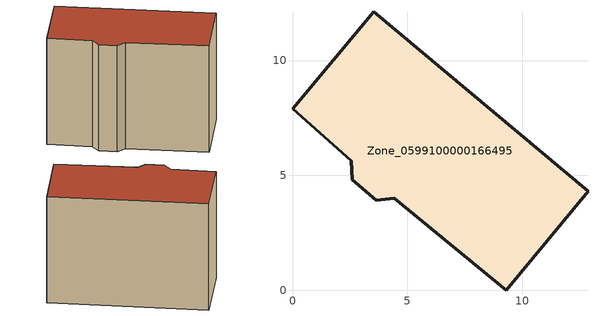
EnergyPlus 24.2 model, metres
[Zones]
Zone_0599100000166495
 floor ground (C_G): 3.65,3.92 2.6,4.81 2.56,5.65 0,7.89 3.54,12.12 12.87,4.31 9.3,0 4.44,4 z0
 wall outside (C_F): 2.6,4.81 3.65,3.92 4.44,4 9.3,0 12.87,4.31 3.54,12.12 0,7.89 2.56,5.65 2.6,4.81 z0:8.83
 roof outside (C_R): 3.54,12.12 0,7.89 2.56,5.65 2.6,4.81 3.65,3.92 4.44,4 9.3,0 12.87,4.31 z8.83
[BUILDING]
Pand.0599100000166495: North Axis=0; Terrain=City; Loads Convergence Tolerance Value=0.04; Temperature Convergence Tolerance Value=0.4; Solar Distribution=FullExterior; Maximum Number of Warmup Days=25; Minimum Number of Warmup Days=1
[Site:Location]
Rotterdam.The.Hague.AP_ZH_NLD Design_Conditions: Latitude=51.96; Longitude=4.45; Time Zone=1; Elevation=-4.5
[SITE:GROUNDTEMPERATURE:BUILDINGSURFACE]
18, 18, 18, 18, 18, 18, 18, 18, 18, 18, 18, 18
[MATERIAL] Thermal Absorptance=0.9; Solar Absorptance=0.7; Visible Absorptance=0.7
Name | Roughness | Thickness | Conductivity | Density | Specific Heat
G.TI.1946 | MediumSmooth | 0.15 | 1 | 540 | 1210
F.TI.1946 | Rough | 0.3 | 0.857143 | 1920 | 840
R.TI.1946 | MediumRough | 0.2 | 0.1 | 1500 | 1000
[CONSTRUCTION]
C_G: G.TI.1946
C_F: F.TI.1946
C_R: R.TI.1946
[ZONE]
Zone_0599100000166495: Type=1; Multiplier=1; Ceiling Height=Autocalculate; Volume=Autocalculate; Floor Area=autocalculate; Part of Total Floor Area=Yes
[ZONEINFILTRATION:DESIGNFLOWRATE]
Infil_Zone_0599100000166495: Zone or ZoneList or Space or SpaceList=Zone_0599100000166495; Schedule=AlwaysOn; Design Flow Rate Calculation Method=Flow/Area; Flow Rate per Floor Area=0.003; Constant Term Coefficient=1; Temperature Term Coefficient=0; Velocity Term Coefficient=0; Velocity Squared Term Coefficient=0
[HVACTEMPLATE:ZONE:IDEALLOADSAIRSYSTEM]
Zone_0599100000166495: Maximum Heating Supply Air Temperature=50; Minimum Cooling Supply Air Temperature=13; Maximum Heating Supply Air Humidity Ratio=0.0156; Minimum Cooling Supply Air Humidity Ratio=0.0077; Heating Limit=NoLimit; Cooling Limit=NoLimit; Dehumidification Control Type=ConstantSensibleHeatRatio; Cooling Sensible Heat Ratio=0.7; Dehumidification Setpoint=60; Humidification Control Type=None; Humidification Setpoint=30; Outdoor Air Method=None; Outdoor Air Flow Rate per Person=0.00944; Outdoor Air Flow Rate per Zone Floor Area=0; Outdoor Air Flow Rate per Zone=0; Demand Controlled Ventilation Type=None; Outdoor Air Economizer Type=NoEconomizer; Heat Recovery Type=None; Sensible Heat Recovery Effectiveness=0.7; Latent Heat Recovery Effectiveness=0.65
[ZONECONTROL:THERMOSTAT]
ThermostatControl_Zone_0599100000166495: Zone or ZoneList=Zone_0599100000166495; Control Type Schedule=DualSetpointControlType; Control 1=Thermostat_Zone_0599100000166495; Temperature Difference Between Cutout And Setpoint=0
[THERMOSTATSETPOINT:DUALSETPOINT]
Thermostat_Zone_0599100000166495: Heating Setpoint Temperature Schedule=HeatingSetpoint_Zone_0599100000166495; Cooling Setpoint Temperature Schedule=CoolingSetpoint_Zone_0599100000166495
[SCHEDULE:COMPACT]
HeatingSetpoint_Zone_0599100000166495: Through: 12/31, For: AllDays, Until: 24:00, 21
CoolingSetpoint_Zone_0599100000166495: Through: 12/31, For: AllDays, Until: 24:00, 24
DualSetpointControlType: Through: 12/31, For: AllDays, Until: 24:00, 4
AlwaysOn: Through: 12/31, For: AllDays, Until: 24:00, 1
